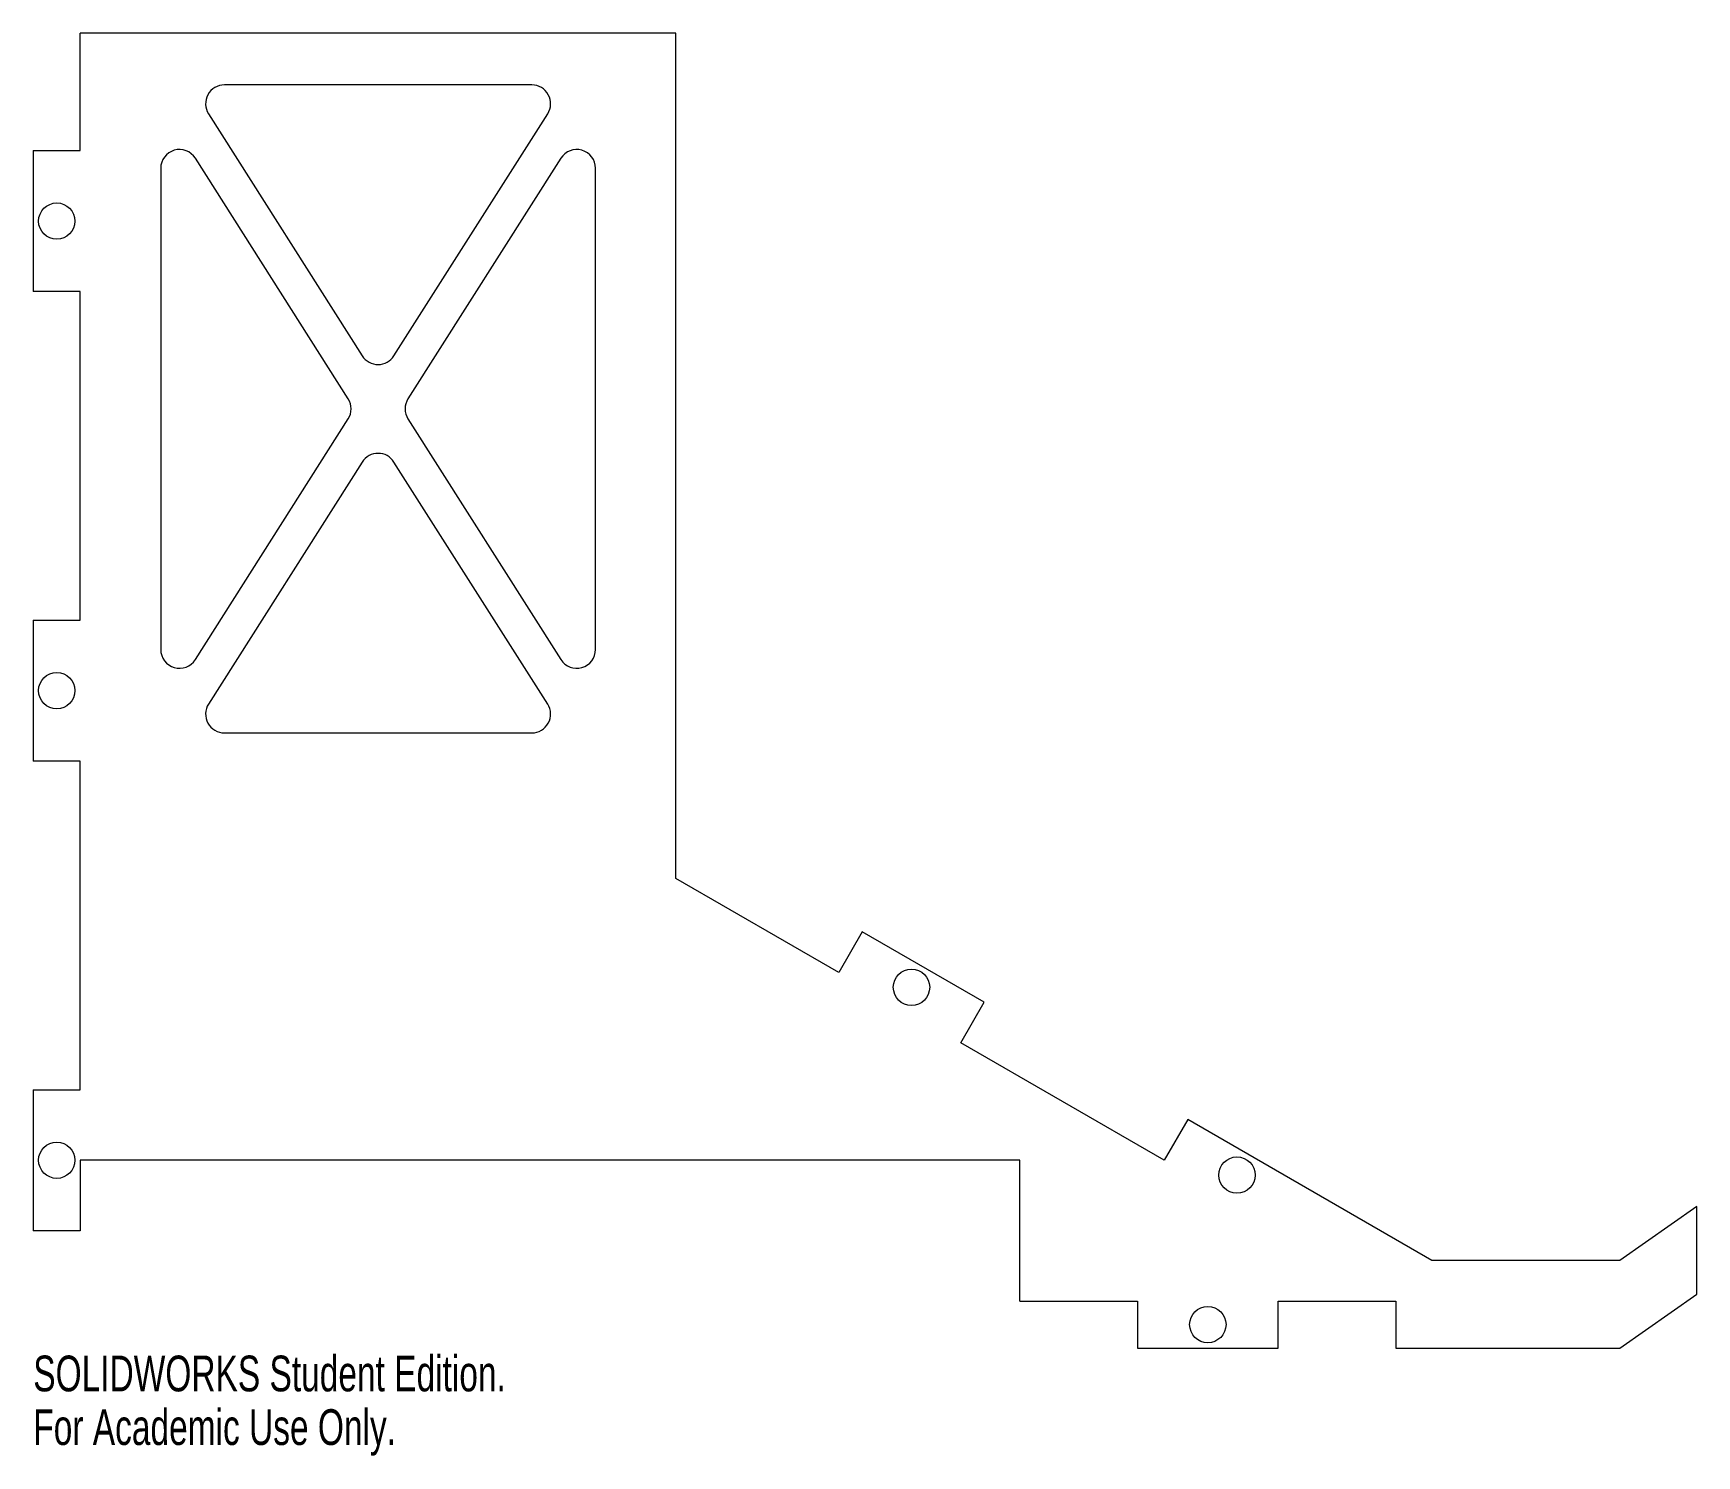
# Model space of a CAD drawing. Header units: inches. Extents: x 0 to 8.85, y -0.82 to 6.75.
import ezdxf

# ---------------------------------------------------------------- set-up
doc = ezdxf.new("R2010")
doc.units = ezdxf.units.IN
doc.header["$MEASUREMENT"] = 0
doc.styles.add('SLDTEXTSTYLE0', font='TXT', dxfattribs={"width": 0.7})

msp = doc.modelspace()

# ---------------------------------------------------------------- linework, layer by layer
at = {"color": 7, "linetype": 'Continuous', "lineweight": 15}
for p, q in [((3.4199, 6.75), (0.25, 6.75)), ((0.25, 6.125), (0.25, 6.75)), ((3.4199, 2.25), (3.4199, 6.75)), ((2.653, 6.4747), (1.0169, 6.4747)), ((0.9325, 6.3211), (1.7505, 5.0329)), ((1.9194, 5.0329), (2.7374, 6.3211)), ((0, 6.125), (0.25, 6.125)), ((0, 6.125), (0, 5.375)), ((0.678, 6.031), (0.678, 3.469)), ((1.6759, 4.8036), (0.8624, 6.0846)), ((2.8075, 6.0846), (1.994, 4.8036)), ((2.9919, 3.469), (2.9919, 6.031)), ((0.25, 5.375), (0, 5.375)), ((0.25, 3.625), (0.25, 5.375)), ((0.8624, 3.4154), (1.6759, 4.6964)), ((1.994, 4.6964), (2.8075, 3.4154)), ((1.7505, 4.4671), (0.9325, 3.1789)), ((2.7374, 3.1789), (1.9194, 4.4671)), ((0, 3.625), (0.25, 3.625)), ((0, 3.625), (0, 2.875)), ((1.0169, 3.0253), (2.653, 3.0253)), ((0.25, 2.875), (0, 2.875)), ((0.25, 1.125), (0.25, 2.875)), ((4.2859, 1.75), (3.4199, 2.25)), ((4.4109, 1.9665), (4.2859, 1.75)), ((5.0604, 1.5915), (4.4109, 1.9665)), ((4.9354, 1.375), (5.0604, 1.5915)), ((6.0179, 0.75), (4.9354, 1.375)), ((0, 1.125), (0.25, 1.125)), ((0, 1.125), (0, 0.375)), ((6.1429, 0.9665), (6.0179, 0.75)), ((7.442, 0.2165), (6.1429, 0.9665)), ((0.25, 0.75), (0.25, 0.375)), ((5.25, 0.75), (0.25, 0.75)), ((5.25, 0), (5.25, 0.75)), ((8.8516, 0.5033), (8.442, 0.2165)), ((8.8516, 0.0368), (8.8516, 0.5033)), ((0.25, 0.375), (0, 0.375)), ((8.442, 0.2165), (7.442, 0.2165)), ((5.25, 0), (5.875, 0)), ((5.875, 0), (5.875, -0.25)), ((6.625, 0), (7.25, 0)), ((6.625, -0.25), (6.625, 0)), ((7.25, 0), (7.25, -0.25)), ((8.442, -0.25), (8.8516, 0.0368)), ((5.875, -0.25), (6.625, -0.25)), ((7.25, -0.25), (8.442, -0.25))]:
    msp.add_line(p, q, dxfattribs=at)
for centre, radius in [((0.125, 5.75), 0.0967), ((0.125, 3.25), 0.0967), ((4.6732, 1.6708), 0.0968), ((0.125, 0.75), 0.0967), ((6.4052, 0.6708), 0.0968), ((6.25, -0.125), 0.0968)]:
    msp.add_circle(centre, radius, dxfattribs=at)
for centre, start, end in [((1.0169, 6.3747), 90, 212.41763), ((2.653, 6.3747), 327.58237, 90), ((0.778, 6.031), 32.41763, 180), ((2.8919, 6.031), 0, 147.58237), ((1.8349, 5.0865), 212.41763, 327.58237), ((1.5915, 4.75), 327.58237, 32.41763), ((2.0784, 4.75), 147.58237, 212.41763), ((1.8349, 4.4135), 32.41763, 147.58237), ((0.778, 3.469), 180, 327.58237), ((2.8919, 3.469), 212.41763, 0), ((1.0169, 3.1253), 147.58237, 270), ((2.653, 3.1253), 270, 32.41763)]:
    msp.add_arc(centre, 0.1, start, end, dxfattribs=at)

# ---------------------------------------------------------------- texts
at = {"color": 7, "linetype": 'Continuous', "char_height": 0.1903, "attachment_point": 1, "style": 'SLDTEXTSTYLE0'}
for s, insert in [('SOLIDWORKS Student Edition.', (0, -0.2901)), ('For Academic Use Only.', (0, -0.5756))]:
    msp.add_mtext(s, dxfattribs=dict(at, insert=insert))

doc.saveas('drawing.dxf')
